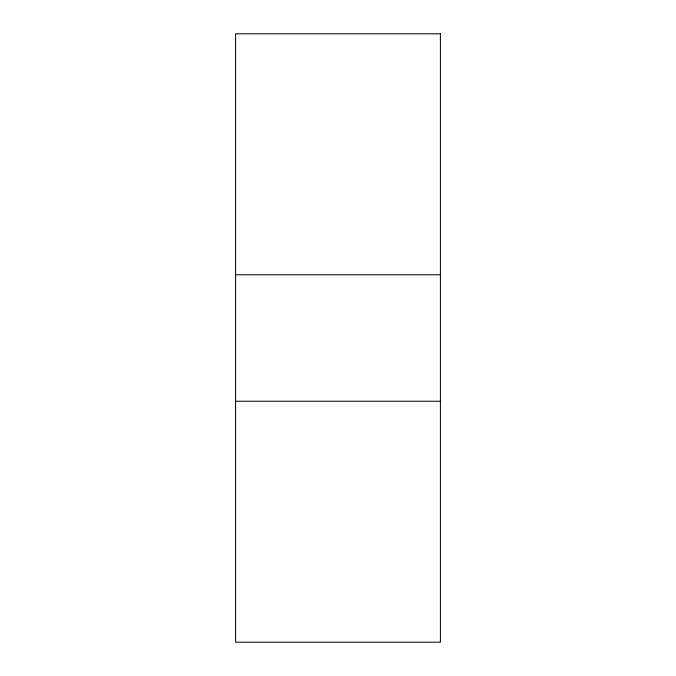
<?xml version="1.0" encoding="UTF-8"?>
<svg xmlns="http://www.w3.org/2000/svg" width="676" height="676" viewBox="0 0 676 676"><rect width="100%" height="100%" fill="white"/><g stroke="black" fill="none" stroke-linecap="round" stroke-linejoin="round"><path stroke-width="1.01" d="M235.594 274.752L440.406 274.752M235.594 401.248L440.406 401.248M440.406 33.8L235.594 33.8L235.594 642.2L440.406 642.2L440.406 33.8"/></g></svg>
